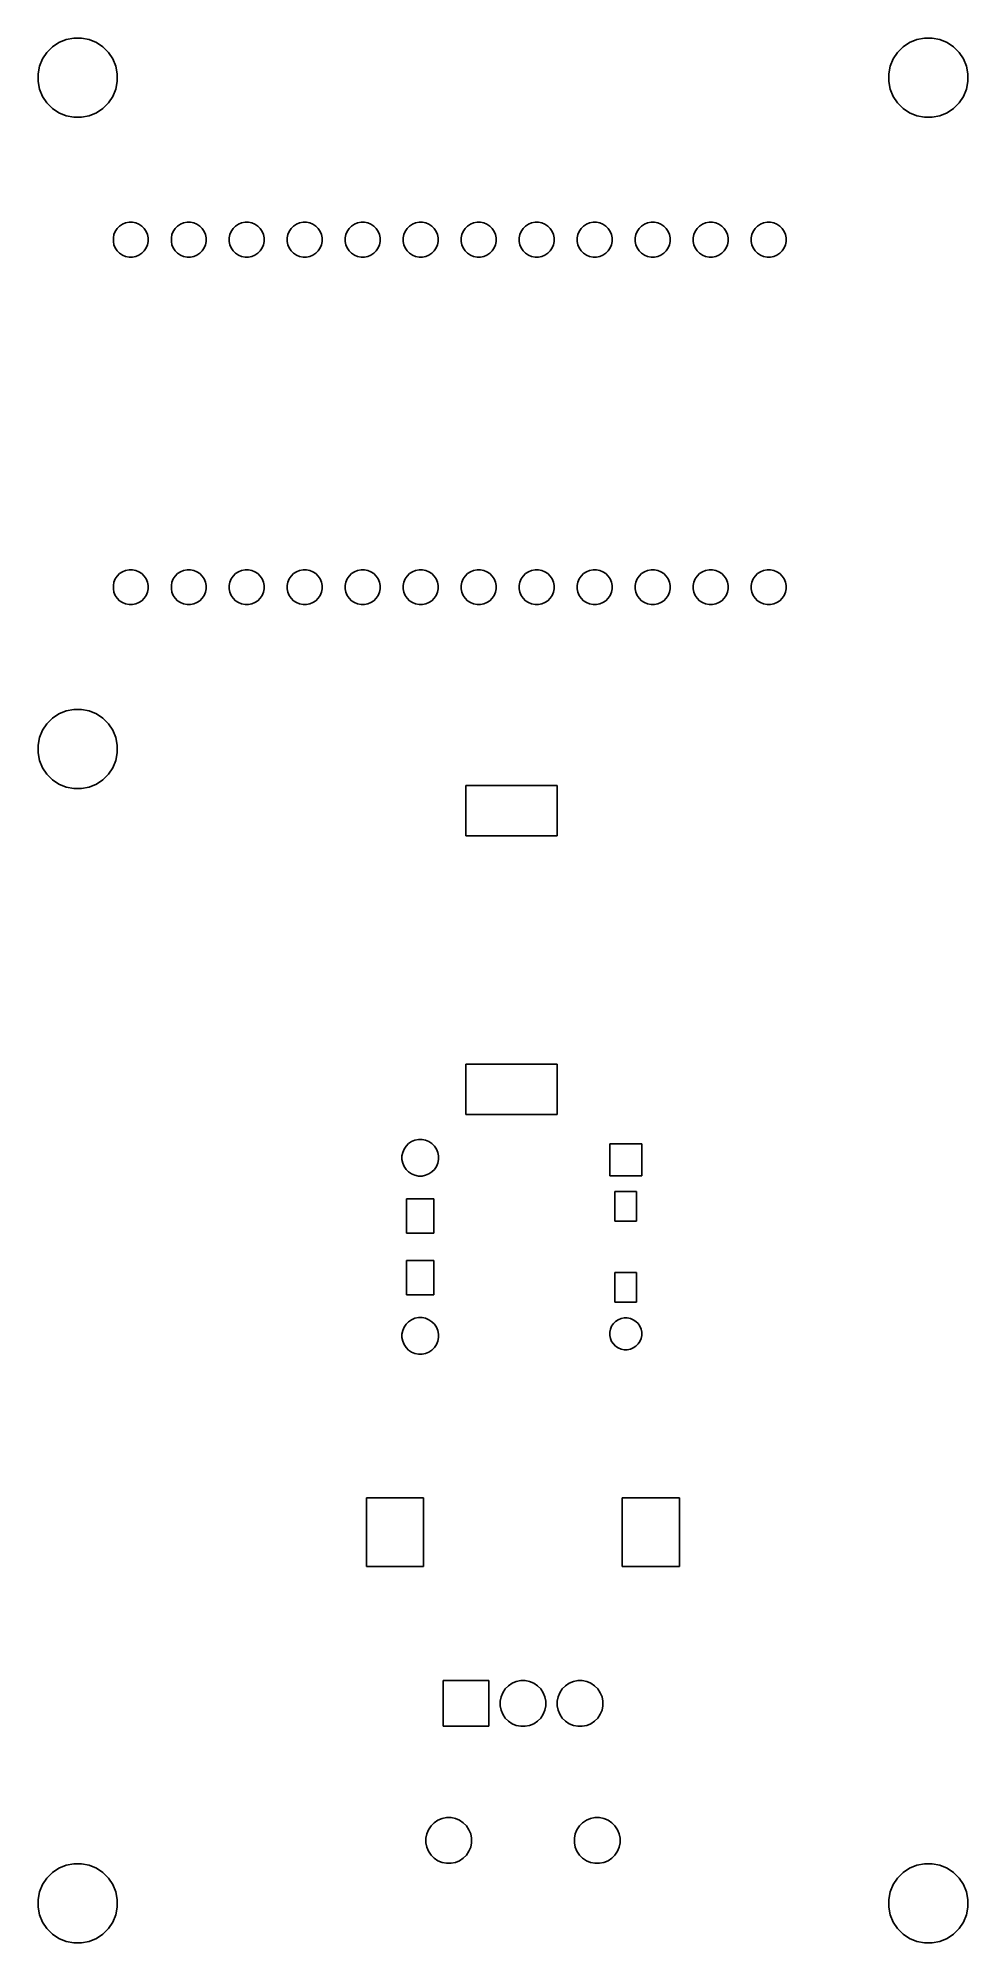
# Model space of a CAD drawing. Extents: x 121.3 to 162, y -103.5 to -20.1.
import ezdxf

# ---------------------------------------------------------------- set-up
doc = ezdxf.new("R2010")
doc.units = 0
doc.layers.add('BLACK', color=7, linetype='CONTINUOUS')

msp = doc.modelspace()

# ---------------------------------------------------------------- linework, layer by layer
at = {"layer": 'BLACK', "linetype": 'CONTINUOUS'}
for p, q in [((121.462, -20.9782), (121.652, -20.694)), ((121.652, -20.694), (121.894, -20.4523)), ((121.894, -20.4523), (122.178, -20.2625)), ((122.178, -20.2625), (122.494, -20.1317)), ((122.494, -20.1317), (122.829, -20.065)), ((122.829, -20.065), (123.171, -20.065)), ((123.171, -20.065), (123.506, -20.1317)), ((123.506, -20.1317), (123.822, -20.2625)), ((123.822, -20.2625), (124.106, -20.4523)), ((124.106, -20.4523), (124.348, -20.694)), ((124.348, -20.694), (124.538, -20.9782)), ((158.712, -20.9782), (158.902, -20.694)), ((158.902, -20.694), (159.144, -20.4523)), ((159.144, -20.4523), (159.428, -20.2625)), ((159.428, -20.2625), (159.744, -20.1317)), ((159.744, -20.1317), (160.079, -20.065)), ((160.079, -20.065), (160.421, -20.065)), ((160.421, -20.065), (160.756, -20.1317)), ((160.756, -20.1317), (161.072, -20.2625)), ((161.072, -20.2625), (161.356, -20.4523)), ((161.356, -20.4523), (161.598, -20.694)), ((161.598, -20.694), (161.788, -20.9782)), ((121.265, -21.6291), (121.332, -21.2939)), ((121.265, -21.9709), (121.265, -21.6291)), ((121.332, -21.2939), (121.462, -20.9782)), ((124.538, -20.9782), (124.668, -21.2939)), ((124.668, -21.2939), (124.735, -21.6291)), ((124.735, -21.6291), (124.735, -21.9709)), ((158.515, -21.6291), (158.582, -21.2939)), ((158.515, -21.9709), (158.515, -21.6291)), ((158.582, -21.2939), (158.712, -20.9782)), ((161.788, -20.9782), (161.918, -21.2939)), ((161.918, -21.2939), (161.985, -21.6291)), ((161.985, -21.6291), (161.985, -21.9709)), ((121.332, -22.3061), (121.265, -21.9709)), ((121.462, -22.6218), (121.332, -22.3061)), ((124.668, -22.3061), (124.538, -22.6218)), ((124.735, -21.9709), (124.668, -22.3061)), ((158.582, -22.3061), (158.515, -21.9709)), ((158.712, -22.6218), (158.582, -22.3061)), ((161.918, -22.3061), (161.788, -22.6218)), ((161.985, -21.9709), (161.918, -22.3061)), ((121.652, -22.906), (121.462, -22.6218)), ((121.894, -23.1477), (121.652, -22.906)), ((122.178, -23.3375), (121.894, -23.1477)), ((122.494, -23.4683), (122.178, -23.3375)), ((123.822, -23.3375), (123.506, -23.4683)), ((124.106, -23.1477), (123.822, -23.3375)), ((124.348, -22.906), (124.106, -23.1477)), ((124.538, -22.6218), (124.348, -22.906)), ((158.902, -22.906), (158.712, -22.6218)), ((159.144, -23.1477), (158.902, -22.906)), ((159.428, -23.3375), (159.144, -23.1477)), ((159.744, -23.4683), (159.428, -23.3375)), ((161.072, -23.3375), (160.756, -23.4683)), ((161.356, -23.1477), (161.072, -23.3375)), ((161.598, -22.906), (161.356, -23.1477)), ((161.788, -22.6218), (161.598, -22.906)), ((122.829, -23.535), (122.494, -23.4683)), ((123.171, -23.535), (122.829, -23.535)), ((123.506, -23.4683), (123.171, -23.535)), ((160.079, -23.535), (159.744, -23.4683)), ((160.421, -23.535), (160.079, -23.535)), ((160.756, -23.4683), (160.421, -23.535)), ((124.73, -28.4057), (124.836, -28.2995)), ((124.836, -28.2995), (124.961, -28.2161)), ((124.961, -28.2161), (125.1, -28.1587)), ((125.1, -28.1587), (125.247, -28.1294)), ((125.247, -28.1294), (125.397, -28.1294)), ((125.397, -28.1294), (125.544, -28.1587)), ((125.544, -28.1587), (125.683, -28.2161)), ((125.683, -28.2161), (125.808, -28.2995)), ((125.808, -28.2995), (125.914, -28.4057)), ((127.27, -28.4057), (127.376, -28.2995)), ((127.376, -28.2995), (127.501, -28.2161)), ((127.501, -28.2161), (127.64, -28.1587)), ((127.64, -28.1587), (127.787, -28.1294)), ((127.787, -28.1294), (127.937, -28.1294)), ((127.937, -28.1294), (128.084, -28.1587)), ((128.084, -28.1587), (128.223, -28.2161)), ((128.223, -28.2161), (128.348, -28.2995)), ((128.348, -28.2995), (128.454, -28.4057)), ((129.81, -28.4057), (129.916, -28.2995)), ((129.916, -28.2995), (130.041, -28.2161)), ((130.041, -28.2161), (130.18, -28.1587)), ((130.18, -28.1587), (130.327, -28.1294)), ((130.327, -28.1294), (130.477, -28.1294)), ((130.477, -28.1294), (130.624, -28.1587)), ((130.624, -28.1587), (130.763, -28.2161)), ((130.763, -28.2161), (130.888, -28.2995)), ((130.888, -28.2995), (130.994, -28.4057)), ((132.35, -28.4057), (132.456, -28.2995)), ((132.456, -28.2995), (132.581, -28.2161)), ((132.581, -28.2161), (132.72, -28.1587)), ((132.72, -28.1587), (132.867, -28.1294)), ((132.867, -28.1294), (133.017, -28.1294)), ((133.017, -28.1294), (133.164, -28.1587)), ((133.164, -28.1587), (133.303, -28.2161)), ((133.303, -28.2161), (133.428, -28.2995)), ((133.428, -28.2995), (133.534, -28.4057)), ((134.89, -28.4057), (134.996, -28.2995)), ((134.996, -28.2995), (135.121, -28.2161)), ((135.121, -28.2161), (135.26, -28.1587)), ((135.26, -28.1587), (135.407, -28.1294)), ((135.407, -28.1294), (135.557, -28.1294)), ((135.557, -28.1294), (135.704, -28.1587)), ((135.704, -28.1587), (135.843, -28.2161)), ((135.843, -28.2161), (135.968, -28.2995)), ((135.968, -28.2995), (136.074, -28.4057)), ((137.43, -28.4057), (137.536, -28.2995)), ((137.536, -28.2995), (137.661, -28.2161)), ((137.661, -28.2161), (137.8, -28.1587)), ((137.8, -28.1587), (137.947, -28.1294)), ((137.947, -28.1294), (138.097, -28.1294)), ((138.097, -28.1294), (138.244, -28.1587)), ((138.244, -28.1587), (138.383, -28.2161)), ((138.383, -28.2161), (138.508, -28.2995)), ((138.508, -28.2995), (138.614, -28.4057)), ((139.97, -28.4057), (140.076, -28.2995)), ((140.076, -28.2995), (140.201, -28.2161)), ((140.201, -28.2161), (140.34, -28.1587)), ((140.34, -28.1587), (140.487, -28.1294)), ((140.487, -28.1294), (140.637, -28.1294)), ((140.637, -28.1294), (140.784, -28.1587)), ((140.784, -28.1587), (140.923, -28.2161)), ((140.923, -28.2161), (141.048, -28.2995)), ((141.048, -28.2995), (141.154, -28.4057)), ((142.51, -28.4057), (142.616, -28.2995)), ((142.616, -28.2995), (142.741, -28.2161)), ((142.741, -28.2161), (142.88, -28.1587)), ((142.88, -28.1587), (143.027, -28.1294)), ((143.027, -28.1294), (143.177, -28.1294)), ((143.177, -28.1294), (143.324, -28.1587)), ((143.324, -28.1587), (143.463, -28.2161)), ((143.463, -28.2161), (143.588, -28.2995)), ((143.588, -28.2995), (143.694, -28.4057)), ((145.05, -28.4057), (145.156, -28.2995)), ((145.156, -28.2995), (145.281, -28.2161)), ((145.281, -28.2161), (145.42, -28.1587)), ((145.42, -28.1587), (145.567, -28.1294)), ((145.567, -28.1294), (145.717, -28.1294)), ((145.717, -28.1294), (145.864, -28.1587)), ((145.864, -28.1587), (146.003, -28.2161)), ((146.003, -28.2161), (146.128, -28.2995)), ((146.128, -28.2995), (146.234, -28.4057)), ((147.59, -28.4057), (147.696, -28.2995)), ((147.696, -28.2995), (147.821, -28.2161)), ((147.821, -28.2161), (147.96, -28.1587)), ((147.96, -28.1587), (148.107, -28.1294)), ((148.107, -28.1294), (148.257, -28.1294)), ((148.257, -28.1294), (148.404, -28.1587)), ((148.404, -28.1587), (148.543, -28.2161)), ((148.543, -28.2161), (148.668, -28.2995)), ((148.668, -28.2995), (148.774, -28.4057)), ((150.13, -28.4057), (150.236, -28.2995)), ((150.236, -28.2995), (150.361, -28.2161)), ((150.361, -28.2161), (150.5, -28.1587)), ((150.5, -28.1587), (150.647, -28.1294)), ((150.647, -28.1294), (150.797, -28.1294)), ((150.797, -28.1294), (150.944, -28.1587)), ((150.944, -28.1587), (151.083, -28.2161)), ((151.083, -28.2161), (151.208, -28.2995)), ((151.208, -28.2995), (151.314, -28.4057)), ((152.67, -28.4057), (152.776, -28.2995)), ((152.776, -28.2995), (152.901, -28.2161)), ((152.901, -28.2161), (153.04, -28.1587)), ((153.04, -28.1587), (153.187, -28.1294)), ((153.187, -28.1294), (153.337, -28.1294)), ((153.337, -28.1294), (153.484, -28.1587)), ((153.484, -28.1587), (153.623, -28.2161)), ((153.623, -28.2161), (153.748, -28.2995)), ((153.748, -28.2995), (153.854, -28.4057)), ((124.56, -28.8163), (124.589, -28.6691)), ((124.56, -28.9664), (124.56, -28.8163)), ((124.589, -29.1137), (124.56, -28.9664)), ((124.589, -28.6691), (124.647, -28.5305)), ((124.647, -29.2523), (124.589, -29.1137)), ((124.647, -28.5305), (124.73, -28.4057)), ((125.914, -28.4057), (125.997, -28.5305)), ((125.997, -28.5305), (126.055, -28.6691)), ((126.055, -29.1137), (125.997, -29.2523)), ((126.055, -28.6691), (126.084, -28.8163)), ((126.084, -28.9664), (126.055, -29.1137)), ((126.084, -28.8163), (126.084, -28.9664)), ((127.1, -28.8163), (127.129, -28.6691)), ((127.1, -28.9664), (127.1, -28.8163)), ((127.129, -29.1137), (127.1, -28.9664)), ((127.129, -28.6691), (127.187, -28.5305)), ((127.187, -29.2523), (127.129, -29.1137)), ((127.187, -28.5305), (127.27, -28.4057)), ((128.454, -28.4057), (128.537, -28.5305)), ((128.537, -28.5305), (128.595, -28.6691)), ((128.595, -29.1137), (128.537, -29.2523)), ((128.595, -28.6691), (128.624, -28.8163)), ((128.624, -28.9664), (128.595, -29.1137)), ((128.624, -28.8163), (128.624, -28.9664)), ((129.64, -28.8163), (129.669, -28.6691)), ((129.64, -28.9664), (129.64, -28.8163)), ((129.669, -29.1137), (129.64, -28.9664)), ((129.669, -28.6691), (129.727, -28.5305)), ((129.727, -29.2523), (129.669, -29.1137)), ((129.727, -28.5305), (129.81, -28.4057)), ((130.994, -28.4057), (131.077, -28.5305)), ((131.077, -28.5305), (131.135, -28.6691)), ((131.135, -29.1137), (131.077, -29.2523)), ((131.135, -28.6691), (131.164, -28.8163)), ((131.164, -28.9664), (131.135, -29.1137)), ((131.164, -28.8163), (131.164, -28.9664)), ((132.18, -28.8163), (132.209, -28.6691)), ((132.18, -28.9664), (132.18, -28.8163)), ((132.209, -29.1137), (132.18, -28.9664)), ((132.209, -28.6691), (132.267, -28.5305)), ((132.267, -29.2523), (132.209, -29.1137)), ((132.267, -28.5305), (132.35, -28.4057)), ((133.534, -28.4057), (133.617, -28.5305)), ((133.617, -28.5305), (133.675, -28.6691)), ((133.675, -29.1137), (133.617, -29.2523)), ((133.675, -28.6691), (133.704, -28.8163)), ((133.704, -28.9664), (133.675, -29.1137)), ((133.704, -28.8163), (133.704, -28.9664)), ((134.72, -28.8163), (134.749, -28.6691)), ((134.72, -28.9664), (134.72, -28.8163)), ((134.749, -29.1137), (134.72, -28.9664)), ((134.749, -28.6691), (134.807, -28.5305)), ((134.807, -29.2523), (134.749, -29.1137)), ((134.807, -28.5305), (134.89, -28.4057)), ((136.074, -28.4057), (136.157, -28.5305)), ((136.157, -28.5305), (136.215, -28.6691)), ((136.215, -29.1137), (136.157, -29.2523)), ((136.215, -28.6691), (136.244, -28.8163)), ((136.244, -28.9664), (136.215, -29.1137)), ((136.244, -28.8163), (136.244, -28.9664)), ((137.26, -28.8163), (137.289, -28.6691)), ((137.26, -28.9664), (137.26, -28.8163)), ((137.289, -29.1137), (137.26, -28.9664)), ((137.289, -28.6691), (137.347, -28.5305)), ((137.347, -29.2523), (137.289, -29.1137)), ((137.347, -28.5305), (137.43, -28.4057)), ((138.614, -28.4057), (138.697, -28.5305)), ((138.697, -28.5305), (138.755, -28.6691)), ((138.755, -29.1137), (138.697, -29.2523)), ((138.755, -28.6691), (138.784, -28.8163)), ((138.784, -28.9664), (138.755, -29.1137)), ((138.784, -28.8163), (138.784, -28.9664)), ((139.8, -28.8163), (139.829, -28.6691)), ((139.8, -28.9664), (139.8, -28.8163)), ((139.829, -29.1137), (139.8, -28.9664)), ((139.829, -28.6691), (139.887, -28.5305)), ((139.887, -29.2523), (139.829, -29.1137)), ((139.887, -28.5305), (139.97, -28.4057)), ((141.154, -28.4057), (141.237, -28.5305)), ((141.237, -28.5305), (141.295, -28.6691)), ((141.295, -29.1137), (141.237, -29.2523)), ((141.295, -28.6691), (141.324, -28.8163)), ((141.324, -28.9664), (141.295, -29.1137)), ((141.324, -28.8163), (141.324, -28.9664)), ((142.34, -28.8163), (142.369, -28.6691)), ((142.34, -28.9664), (142.34, -28.8163)), ((142.369, -29.1137), (142.34, -28.9664)), ((142.369, -28.6691), (142.427, -28.5305)), ((142.427, -29.2523), (142.369, -29.1137)), ((142.427, -28.5305), (142.51, -28.4057)), ((143.694, -28.4057), (143.777, -28.5305)), ((143.777, -28.5305), (143.835, -28.6691)), ((143.835, -29.1137), (143.777, -29.2523)), ((143.835, -28.6691), (143.864, -28.8163)), ((143.864, -28.9664), (143.835, -29.1137)), ((143.864, -28.8163), (143.864, -28.9664)), ((144.88, -28.8163), (144.909, -28.6691)), ((144.88, -28.9664), (144.88, -28.8163)), ((144.909, -29.1137), (144.88, -28.9664)), ((144.909, -28.6691), (144.967, -28.5305)), ((144.967, -29.2523), (144.909, -29.1137)), ((144.967, -28.5305), (145.05, -28.4057)), ((146.234, -28.4057), (146.317, -28.5305)), ((146.317, -28.5305), (146.375, -28.6691)), ((146.375, -29.1137), (146.317, -29.2523)), ((146.375, -28.6691), (146.404, -28.8163)), ((146.404, -28.9664), (146.375, -29.1137)), ((146.404, -28.8163), (146.404, -28.9664)), ((147.42, -28.8163), (147.449, -28.6691)), ((147.42, -28.9664), (147.42, -28.8163)), ((147.449, -29.1137), (147.42, -28.9664)), ((147.449, -28.6691), (147.507, -28.5305)), ((147.507, -29.2523), (147.449, -29.1137)), ((147.507, -28.5305), (147.59, -28.4057)), ((148.774, -28.4057), (148.857, -28.5305)), ((148.857, -28.5305), (148.915, -28.6691)), ((148.915, -29.1137), (148.857, -29.2523)), ((148.915, -28.6691), (148.944, -28.8163)), ((148.944, -28.9664), (148.915, -29.1137)), ((148.944, -28.8163), (148.944, -28.9664)), ((149.96, -28.8163), (149.989, -28.6691)), ((149.96, -28.9664), (149.96, -28.8163)), ((149.989, -29.1137), (149.96, -28.9664)), ((149.989, -28.6691), (150.047, -28.5305)), ((150.047, -29.2523), (149.989, -29.1137)), ((150.047, -28.5305), (150.13, -28.4057)), ((151.314, -28.4057), (151.397, -28.5305)), ((151.397, -28.5305), (151.455, -28.6691)), ((151.455, -29.1137), (151.397, -29.2523)), ((151.455, -28.6691), (151.484, -28.8163)), ((151.484, -28.9664), (151.455, -29.1137)), ((151.484, -28.8163), (151.484, -28.9664)), ((152.5, -28.8163), (152.529, -28.6691)), ((152.5, -28.9664), (152.5, -28.8163)), ((152.529, -29.1137), (152.5, -28.9664)), ((152.529, -28.6691), (152.587, -28.5305)), ((152.587, -29.2523), (152.529, -29.1137)), ((152.587, -28.5305), (152.67, -28.4057)), ((153.854, -28.4057), (153.937, -28.5305)), ((153.937, -28.5305), (153.995, -28.6691)), ((153.995, -29.1137), (153.937, -29.2523)), ((153.995, -28.6691), (154.024, -28.8163)), ((154.024, -28.9664), (153.995, -29.1137)), ((154.024, -28.8163), (154.024, -28.9664)), ((124.73, -29.3771), (124.647, -29.2523)), ((124.836, -29.4833), (124.73, -29.3771)), ((124.961, -29.5667), (124.836, -29.4833)), ((125.1, -29.6241), (124.961, -29.5667)), ((125.247, -29.6534), (125.1, -29.6241)), ((125.397, -29.6534), (125.247, -29.6534)), ((125.544, -29.6241), (125.397, -29.6534)), ((125.683, -29.5667), (125.544, -29.6241)), ((125.808, -29.4833), (125.683, -29.5667)), ((125.914, -29.3771), (125.808, -29.4833)), ((125.997, -29.2523), (125.914, -29.3771)), ((127.27, -29.3771), (127.187, -29.2523)), ((127.376, -29.4833), (127.27, -29.3771)), ((127.501, -29.5667), (127.376, -29.4833)), ((127.64, -29.6241), (127.501, -29.5667)), ((127.787, -29.6534), (127.64, -29.6241)), ((127.937, -29.6534), (127.787, -29.6534)), ((128.084, -29.6241), (127.937, -29.6534)), ((128.223, -29.5667), (128.084, -29.6241)), ((128.348, -29.4833), (128.223, -29.5667)), ((128.454, -29.3771), (128.348, -29.4833)), ((128.537, -29.2523), (128.454, -29.3771)), ((129.81, -29.3771), (129.727, -29.2523)), ((129.916, -29.4833), (129.81, -29.3771)), ((130.041, -29.5667), (129.916, -29.4833)), ((130.18, -29.6241), (130.041, -29.5667)), ((130.327, -29.6534), (130.18, -29.6241)), ((130.477, -29.6534), (130.327, -29.6534)), ((130.624, -29.6241), (130.477, -29.6534)), ((130.763, -29.5667), (130.624, -29.6241)), ((130.888, -29.4833), (130.763, -29.5667)), ((130.994, -29.3771), (130.888, -29.4833)), ((131.077, -29.2523), (130.994, -29.3771)), ((132.35, -29.3771), (132.267, -29.2523)), ((132.456, -29.4833), (132.35, -29.3771)), ((132.581, -29.5667), (132.456, -29.4833)), ((132.72, -29.6241), (132.581, -29.5667)), ((132.867, -29.6534), (132.72, -29.6241)), ((133.017, -29.6534), (132.867, -29.6534)), ((133.164, -29.6241), (133.017, -29.6534)), ((133.303, -29.5667), (133.164, -29.6241)), ((133.428, -29.4833), (133.303, -29.5667)), ((133.534, -29.3771), (133.428, -29.4833)), ((133.617, -29.2523), (133.534, -29.3771)), ((134.89, -29.3771), (134.807, -29.2523)), ((134.996, -29.4833), (134.89, -29.3771)), ((135.121, -29.5667), (134.996, -29.4833)), ((135.26, -29.6241), (135.121, -29.5667)), ((135.407, -29.6534), (135.26, -29.6241)), ((135.557, -29.6534), (135.407, -29.6534)), ((135.704, -29.6241), (135.557, -29.6534)), ((135.843, -29.5667), (135.704, -29.6241)), ((135.968, -29.4833), (135.843, -29.5667)), ((136.074, -29.3771), (135.968, -29.4833)), ((136.157, -29.2523), (136.074, -29.3771)), ((137.43, -29.3771), (137.347, -29.2523)), ((137.536, -29.4833), (137.43, -29.3771)), ((137.661, -29.5667), (137.536, -29.4833)), ((137.8, -29.6241), (137.661, -29.5667)), ((137.947, -29.6534), (137.8, -29.6241)), ((138.097, -29.6534), (137.947, -29.6534)), ((138.244, -29.6241), (138.097, -29.6534)), ((138.383, -29.5667), (138.244, -29.6241)), ((138.508, -29.4833), (138.383, -29.5667)), ((138.614, -29.3771), (138.508, -29.4833)), ((138.697, -29.2523), (138.614, -29.3771)), ((139.97, -29.3771), (139.887, -29.2523)), ((140.076, -29.4833), (139.97, -29.3771)), ((140.201, -29.5667), (140.076, -29.4833)), ((140.34, -29.6241), (140.201, -29.5667)), ((140.487, -29.6534), (140.34, -29.6241)), ((140.637, -29.6534), (140.487, -29.6534)), ((140.784, -29.6241), (140.637, -29.6534)), ((140.923, -29.5667), (140.784, -29.6241)), ((141.048, -29.4833), (140.923, -29.5667)), ((141.154, -29.3771), (141.048, -29.4833)), ((141.237, -29.2523), (141.154, -29.3771)), ((142.51, -29.3771), (142.427, -29.2523)), ((142.616, -29.4833), (142.51, -29.3771)), ((142.741, -29.5667), (142.616, -29.4833)), ((142.88, -29.6241), (142.741, -29.5667)), ((143.027, -29.6534), (142.88, -29.6241)), ((143.177, -29.6534), (143.027, -29.6534)), ((143.324, -29.6241), (143.177, -29.6534)), ((143.463, -29.5667), (143.324, -29.6241)), ((143.588, -29.4833), (143.463, -29.5667)), ((143.694, -29.3771), (143.588, -29.4833)), ((143.777, -29.2523), (143.694, -29.3771)), ((145.05, -29.3771), (144.967, -29.2523)), ((145.156, -29.4833), (145.05, -29.3771)), ((145.281, -29.5667), (145.156, -29.4833)), ((145.42, -29.6241), (145.281, -29.5667)), ((145.567, -29.6534), (145.42, -29.6241)), ((145.717, -29.6534), (145.567, -29.6534)), ((145.864, -29.6241), (145.717, -29.6534)), ((146.003, -29.5667), (145.864, -29.6241)), ((146.128, -29.4833), (146.003, -29.5667)), ((146.234, -29.3771), (146.128, -29.4833)), ((146.317, -29.2523), (146.234, -29.3771)), ((147.59, -29.3771), (147.507, -29.2523)), ((147.696, -29.4833), (147.59, -29.3771)), ((147.821, -29.5667), (147.696, -29.4833)), ((147.96, -29.6241), (147.821, -29.5667)), ((148.107, -29.6534), (147.96, -29.6241)), ((148.257, -29.6534), (148.107, -29.6534)), ((148.404, -29.6241), (148.257, -29.6534)), ((148.543, -29.5667), (148.404, -29.6241)), ((148.668, -29.4833), (148.543, -29.5667)), ((148.774, -29.3771), (148.668, -29.4833)), ((148.857, -29.2523), (148.774, -29.3771)), ((150.13, -29.3771), (150.047, -29.2523)), ((150.236, -29.4833), (150.13, -29.3771)), ((150.361, -29.5667), (150.236, -29.4833)), ((150.5, -29.6241), (150.361, -29.5667)), ((150.647, -29.6534), (150.5, -29.6241)), ((150.797, -29.6534), (150.647, -29.6534)), ((150.944, -29.6241), (150.797, -29.6534)), ((151.083, -29.5667), (150.944, -29.6241)), ((151.208, -29.4833), (151.083, -29.5667)), ((151.314, -29.3771), (151.208, -29.4833)), ((151.397, -29.2523), (151.314, -29.3771)), ((152.67, -29.3771), (152.587, -29.2523)), ((152.776, -29.4833), (152.67, -29.3771)), ((152.901, -29.5667), (152.776, -29.4833)), ((153.04, -29.6241), (152.901, -29.5667)), ((153.187, -29.6534), (153.04, -29.6241)), ((153.337, -29.6534), (153.187, -29.6534)), ((153.484, -29.6241), (153.337, -29.6534)), ((153.623, -29.5667), (153.484, -29.6241)), ((153.748, -29.4833), (153.623, -29.5667)), ((153.854, -29.3771), (153.748, -29.4833)), ((153.937, -29.2523), (153.854, -29.3771)), ((125.1, -43.3787), (125.247, -43.3494)), ((125.247, -43.3494), (125.397, -43.3494)), ((125.397, -43.3494), (125.544, -43.3787)), ((127.64, -43.3787), (127.787, -43.3494)), ((127.787, -43.3494), (127.937, -43.3494)), ((127.937, -43.3494), (128.084, -43.3787)), ((130.18, -43.3787), (130.327, -43.3494)), ((130.327, -43.3494), (130.477, -43.3494)), ((130.477, -43.3494), (130.624, -43.3787)), ((132.72, -43.3787), (132.867, -43.3494)), ((132.867, -43.3494), (133.017, -43.3494)), ((133.017, -43.3494), (133.164, -43.3787)), ((135.26, -43.3787), (135.407, -43.3494)), ((135.407, -43.3494), (135.557, -43.3494)), ((135.557, -43.3494), (135.704, -43.3787)), ((137.8, -43.3787), (137.947, -43.3494)), ((137.947, -43.3494), (138.097, -43.3494)), ((138.097, -43.3494), (138.244, -43.3787)), ((140.34, -43.3787), (140.487, -43.3494)), ((140.487, -43.3494), (140.637, -43.3494)), ((140.637, -43.3494), (140.784, -43.3787)), ((142.88, -43.3787), (143.027, -43.3494)), ((143.027, -43.3494), (143.177, -43.3494)), ((143.177, -43.3494), (143.324, -43.3787)), ((145.42, -43.3787), (145.567, -43.3494)), ((145.567, -43.3494), (145.717, -43.3494)), ((145.717, -43.3494), (145.864, -43.3787)), ((147.96, -43.3787), (148.107, -43.3494)), ((148.107, -43.3494), (148.257, -43.3494)), ((148.257, -43.3494), (148.404, -43.3787)), ((150.5, -43.3787), (150.647, -43.3494)), ((150.647, -43.3494), (150.797, -43.3494)), ((150.797, -43.3494), (150.944, -43.3787)), ((153.04, -43.3787), (153.187, -43.3494)), ((153.187, -43.3494), (153.337, -43.3494)), ((153.337, -43.3494), (153.484, -43.3787)), ((124.56, -44.0363), (124.589, -43.8891)), ((124.56, -44.1865), (124.56, -44.0363)), ((124.589, -44.3337), (124.56, -44.1865)), ((124.589, -43.8891), (124.647, -43.7505)), ((124.647, -43.7505), (124.73, -43.6257)), ((124.73, -43.6257), (124.836, -43.5195)), ((124.836, -43.5195), (124.961, -43.4361)), ((124.961, -43.4361), (125.1, -43.3787)), ((125.544, -43.3787), (125.683, -43.4361)), ((125.683, -43.4361), (125.808, -43.5195)), ((125.808, -43.5195), (125.914, -43.6257)), ((125.914, -43.6257), (125.997, -43.7505)), ((125.997, -43.7505), (126.055, -43.8891)), ((126.055, -43.8891), (126.084, -44.0363)), ((126.084, -44.1865), (126.055, -44.3337)), ((126.084, -44.0363), (126.084, -44.1865)), ((127.1, -44.0363), (127.129, -43.8891)), ((127.1, -44.1865), (127.1, -44.0363)), ((127.129, -44.3337), (127.1, -44.1865)), ((127.129, -43.8891), (127.187, -43.7505)), ((127.187, -43.7505), (127.27, -43.6257)), ((127.27, -43.6257), (127.376, -43.5195)), ((127.376, -43.5195), (127.501, -43.4361)), ((127.501, -43.4361), (127.64, -43.3787)), ((128.084, -43.3787), (128.223, -43.4361)), ((128.223, -43.4361), (128.348, -43.5195)), ((128.348, -43.5195), (128.454, -43.6257)), ((128.454, -43.6257), (128.537, -43.7505)), ((128.537, -43.7505), (128.595, -43.8891)), ((128.595, -43.8891), (128.624, -44.0363)), ((128.624, -44.1865), (128.595, -44.3337)), ((128.624, -44.0363), (128.624, -44.1865)), ((129.64, -44.0363), (129.669, -43.8891)), ((129.64, -44.1865), (129.64, -44.0363)), ((129.669, -44.3337), (129.64, -44.1865)), ((129.669, -43.8891), (129.727, -43.7505)), ((129.727, -43.7505), (129.81, -43.6257)), ((129.81, -43.6257), (129.916, -43.5195)), ((129.916, -43.5195), (130.041, -43.4361)), ((130.041, -43.4361), (130.18, -43.3787)), ((130.624, -43.3787), (130.763, -43.4361)), ((130.763, -43.4361), (130.888, -43.5195)), ((130.888, -43.5195), (130.994, -43.6257)), ((130.994, -43.6257), (131.077, -43.7505)), ((131.077, -43.7505), (131.135, -43.8891)), ((131.135, -43.8891), (131.164, -44.0363)), ((131.164, -44.1865), (131.135, -44.3337)), ((131.164, -44.0363), (131.164, -44.1865)), ((132.18, -44.0363), (132.209, -43.8891)), ((132.18, -44.1865), (132.18, -44.0363)), ((132.209, -44.3337), (132.18, -44.1865)), ((132.209, -43.8891), (132.267, -43.7505)), ((132.267, -43.7505), (132.35, -43.6257)), ((132.35, -43.6257), (132.456, -43.5195)), ((132.456, -43.5195), (132.581, -43.4361)), ((132.581, -43.4361), (132.72, -43.3787)), ((133.164, -43.3787), (133.303, -43.4361)), ((133.303, -43.4361), (133.428, -43.5195)), ((133.428, -43.5195), (133.534, -43.6257)), ((133.534, -43.6257), (133.617, -43.7505)), ((133.617, -43.7505), (133.675, -43.8891)), ((133.675, -43.8891), (133.704, -44.0363)), ((133.704, -44.1865), (133.675, -44.3337)), ((133.704, -44.0363), (133.704, -44.1865)), ((134.72, -44.0363), (134.749, -43.8891)), ((134.72, -44.1865), (134.72, -44.0363)), ((134.749, -44.3337), (134.72, -44.1865)), ((134.749, -43.8891), (134.807, -43.7505)), ((134.807, -43.7505), (134.89, -43.6257)), ((134.89, -43.6257), (134.996, -43.5195)), ((134.996, -43.5195), (135.121, -43.4361)), ((135.121, -43.4361), (135.26, -43.3787)), ((135.704, -43.3787), (135.843, -43.4361)), ((135.843, -43.4361), (135.968, -43.5195)), ((135.968, -43.5195), (136.074, -43.6257)), ((136.074, -43.6257), (136.157, -43.7505)), ((136.157, -43.7505), (136.215, -43.8891)), ((136.215, -43.8891), (136.244, -44.0363)), ((136.244, -44.1865), (136.215, -44.3337)), ((136.244, -44.0363), (136.244, -44.1865)), ((137.26, -44.0363), (137.289, -43.8891)), ((137.26, -44.1865), (137.26, -44.0363)), ((137.289, -44.3337), (137.26, -44.1865)), ((137.289, -43.8891), (137.347, -43.7505)), ((137.347, -43.7505), (137.43, -43.6257)), ((137.43, -43.6257), (137.536, -43.5195)), ((137.536, -43.5195), (137.661, -43.4361)), ((137.661, -43.4361), (137.8, -43.3787)), ((138.244, -43.3787), (138.383, -43.4361)), ((138.383, -43.4361), (138.508, -43.5195)), ((138.508, -43.5195), (138.614, -43.6257)), ((138.614, -43.6257), (138.697, -43.7505)), ((138.697, -43.7505), (138.755, -43.8891)), ((138.755, -43.8891), (138.784, -44.0363)), ((138.784, -44.1865), (138.755, -44.3337)), ((138.784, -44.0363), (138.784, -44.1865)), ((139.8, -44.0363), (139.829, -43.8891)), ((139.8, -44.1865), (139.8, -44.0363)), ((139.829, -44.3337), (139.8, -44.1865)), ((139.829, -43.8891), (139.887, -43.7505)), ((139.887, -43.7505), (139.97, -43.6257)), ((139.97, -43.6257), (140.076, -43.5195)), ((140.076, -43.5195), (140.201, -43.4361)), ((140.201, -43.4361), (140.34, -43.3787)), ((140.784, -43.3787), (140.923, -43.4361)), ((140.923, -43.4361), (141.048, -43.5195)), ((141.048, -43.5195), (141.154, -43.6257)), ((141.154, -43.6257), (141.237, -43.7505)), ((141.237, -43.7505), (141.295, -43.8891)), ((141.295, -43.8891), (141.324, -44.0363)), ((141.324, -44.1865), (141.295, -44.3337)), ((141.324, -44.0363), (141.324, -44.1865)), ((142.34, -44.0363), (142.369, -43.8891)), ((142.34, -44.1865), (142.34, -44.0363)), ((142.369, -44.3337), (142.34, -44.1865)), ((142.369, -43.8891), (142.427, -43.7505)), ((142.427, -43.7505), (142.51, -43.6257)), ((142.51, -43.6257), (142.616, -43.5195)), ((142.616, -43.5195), (142.741, -43.4361)), ((142.741, -43.4361), (142.88, -43.3787)), ((143.324, -43.3787), (143.463, -43.4361)), ((143.463, -43.4361), (143.588, -43.5195)), ((143.588, -43.5195), (143.694, -43.6257)), ((143.694, -43.6257), (143.777, -43.7505)), ((143.777, -43.7505), (143.835, -43.8891)), ((143.835, -43.8891), (143.864, -44.0363)), ((143.864, -44.1865), (143.835, -44.3337)), ((143.864, -44.0363), (143.864, -44.1865)), ((144.88, -44.0363), (144.909, -43.8891)), ((144.88, -44.1865), (144.88, -44.0363)), ((144.909, -44.3337), (144.88, -44.1865)), ((144.909, -43.8891), (144.967, -43.7505)), ((144.967, -43.7505), (145.05, -43.6257)), ((145.05, -43.6257), (145.156, -43.5195)), ((145.156, -43.5195), (145.281, -43.4361)), ((145.281, -43.4361), (145.42, -43.3787)), ((145.864, -43.3787), (146.003, -43.4361)), ((146.003, -43.4361), (146.128, -43.5195)), ((146.128, -43.5195), (146.234, -43.6257)), ((146.234, -43.6257), (146.317, -43.7505)), ((146.317, -43.7505), (146.375, -43.8891)), ((146.375, -43.8891), (146.404, -44.0363)), ((146.404, -44.1865), (146.375, -44.3337)), ((146.404, -44.0363), (146.404, -44.1865)), ((147.42, -44.0363), (147.449, -43.8891)), ((147.42, -44.1865), (147.42, -44.0363)), ((147.449, -44.3337), (147.42, -44.1865)), ((147.449, -43.8891), (147.507, -43.7505)), ((147.507, -43.7505), (147.59, -43.6257)), ((147.59, -43.6257), (147.696, -43.5195)), ((147.696, -43.5195), (147.821, -43.4361)), ((147.821, -43.4361), (147.96, -43.3787)), ((148.404, -43.3787), (148.543, -43.4361)), ((148.543, -43.4361), (148.668, -43.5195)), ((148.668, -43.5195), (148.774, -43.6257)), ((148.774, -43.6257), (148.857, -43.7505)), ((148.857, -43.7505), (148.915, -43.8891)), ((148.915, -43.8891), (148.944, -44.0363)), ((148.944, -44.1865), (148.915, -44.3337)), ((148.944, -44.0363), (148.944, -44.1865)), ((149.96, -44.0363), (149.989, -43.8891)), ((149.96, -44.1865), (149.96, -44.0363)), ((149.989, -44.3337), (149.96, -44.1865)), ((149.989, -43.8891), (150.047, -43.7505)), ((150.047, -43.7505), (150.13, -43.6257)), ((150.13, -43.6257), (150.236, -43.5195)), ((150.236, -43.5195), (150.361, -43.4361)), ((150.361, -43.4361), (150.5, -43.3787)), ((150.944, -43.3787), (151.083, -43.4361)), ((151.083, -43.4361), (151.208, -43.5195)), ((151.208, -43.5195), (151.314, -43.6257)), ((151.314, -43.6257), (151.397, -43.7505)), ((151.397, -43.7505), (151.455, -43.8891)), ((151.455, -43.8891), (151.484, -44.0363)), ((151.484, -44.1865), (151.455, -44.3337)), ((151.484, -44.0363), (151.484, -44.1865)), ((152.5, -44.0363), (152.529, -43.8891)), ((152.5, -44.1865), (152.5, -44.0363)), ((152.529, -44.3337), (152.5, -44.1865)), ((152.529, -43.8891), (152.587, -43.7505)), ((152.587, -43.7505), (152.67, -43.6257)), ((152.67, -43.6257), (152.776, -43.5195)), ((152.776, -43.5195), (152.901, -43.4361)), ((152.901, -43.4361), (153.04, -43.3787)), ((153.484, -43.3787), (153.623, -43.4361)), ((153.623, -43.4361), (153.748, -43.5195)), ((153.748, -43.5195), (153.854, -43.6257)), ((153.854, -43.6257), (153.937, -43.7505)), ((153.937, -43.7505), (153.995, -43.8891)), ((153.995, -43.8891), (154.024, -44.0363)), ((154.024, -44.1865), (153.995, -44.3337)), ((154.024, -44.0363), (154.024, -44.1865)), ((124.647, -44.4723), (124.589, -44.3337)), ((124.73, -44.5971), (124.647, -44.4723)), ((124.836, -44.7033), (124.73, -44.5971)), ((124.961, -44.7867), (124.836, -44.7033)), ((125.1, -44.8441), (124.961, -44.7867)), ((125.247, -44.8734), (125.1, -44.8441)), ((125.397, -44.8734), (125.247, -44.8734)), ((125.544, -44.8441), (125.397, -44.8734)), ((125.683, -44.7867), (125.544, -44.8441)), ((125.808, -44.7033), (125.683, -44.7867)), ((125.914, -44.5971), (125.808, -44.7033)), ((125.997, -44.4723), (125.914, -44.5971)), ((126.055, -44.3337), (125.997, -44.4723)), ((127.187, -44.4723), (127.129, -44.3337)), ((127.27, -44.5971), (127.187, -44.4723)), ((127.376, -44.7033), (127.27, -44.5971)), ((127.501, -44.7867), (127.376, -44.7033)), ((127.64, -44.8441), (127.501, -44.7867)), ((127.787, -44.8734), (127.64, -44.8441)), ((127.937, -44.8734), (127.787, -44.8734)), ((128.084, -44.8441), (127.937, -44.8734)), ((128.223, -44.7867), (128.084, -44.8441)), ((128.348, -44.7033), (128.223, -44.7867)), ((128.454, -44.5971), (128.348, -44.7033)), ((128.537, -44.4723), (128.454, -44.5971)), ((128.595, -44.3337), (128.537, -44.4723)), ((129.727, -44.4723), (129.669, -44.3337)), ((129.81, -44.5971), (129.727, -44.4723)), ((129.916, -44.7033), (129.81, -44.5971)), ((130.041, -44.7867), (129.916, -44.7033)), ((130.18, -44.8441), (130.041, -44.7867)), ((130.327, -44.8734), (130.18, -44.8441)), ((130.477, -44.8734), (130.327, -44.8734)), ((130.624, -44.8441), (130.477, -44.8734)), ((130.763, -44.7867), (130.624, -44.8441)), ((130.888, -44.7033), (130.763, -44.7867)), ((130.994, -44.5971), (130.888, -44.7033)), ((131.077, -44.4723), (130.994, -44.5971)), ((131.135, -44.3337), (131.077, -44.4723)), ((132.267, -44.4723), (132.209, -44.3337)), ((132.35, -44.5971), (132.267, -44.4723)), ((132.456, -44.7033), (132.35, -44.5971)), ((132.581, -44.7867), (132.456, -44.7033)), ((132.72, -44.8441), (132.581, -44.7867)), ((132.867, -44.8734), (132.72, -44.8441)), ((133.017, -44.8734), (132.867, -44.8734)), ((133.164, -44.8441), (133.017, -44.8734)), ((133.303, -44.7867), (133.164, -44.8441)), ((133.428, -44.7033), (133.303, -44.7867)), ((133.534, -44.5971), (133.428, -44.7033)), ((133.617, -44.4723), (133.534, -44.5971)), ((133.675, -44.3337), (133.617, -44.4723)), ((134.807, -44.4723), (134.749, -44.3337)), ((134.89, -44.5971), (134.807, -44.4723)), ((134.996, -44.7033), (134.89, -44.5971)), ((135.121, -44.7867), (134.996, -44.7033)), ((135.26, -44.8441), (135.121, -44.7867)), ((135.407, -44.8734), (135.26, -44.8441)), ((135.557, -44.8734), (135.407, -44.8734)), ((135.704, -44.8441), (135.557, -44.8734)), ((135.843, -44.7867), (135.704, -44.8441)), ((135.968, -44.7033), (135.843, -44.7867)), ((136.074, -44.5971), (135.968, -44.7033)), ((136.157, -44.4723), (136.074, -44.5971)), ((136.215, -44.3337), (136.157, -44.4723)), ((137.347, -44.4723), (137.289, -44.3337)), ((137.43, -44.5971), (137.347, -44.4723)), ((137.536, -44.7033), (137.43, -44.5971)), ((137.661, -44.7867), (137.536, -44.7033)), ((137.8, -44.8441), (137.661, -44.7867)), ((137.947, -44.8734), (137.8, -44.8441)), ((138.097, -44.8734), (137.947, -44.8734)), ((138.244, -44.8441), (138.097, -44.8734)), ((138.383, -44.7867), (138.244, -44.8441)), ((138.508, -44.7033), (138.383, -44.7867)), ((138.614, -44.5971), (138.508, -44.7033)), ((138.697, -44.4723), (138.614, -44.5971)), ((138.755, -44.3337), (138.697, -44.4723)), ((139.887, -44.4723), (139.829, -44.3337)), ((139.97, -44.5971), (139.887, -44.4723)), ((140.076, -44.7033), (139.97, -44.5971)), ((140.201, -44.7867), (140.076, -44.7033)), ((140.34, -44.8441), (140.201, -44.7867)), ((140.487, -44.8734), (140.34, -44.8441)), ((140.637, -44.8734), (140.487, -44.8734)), ((140.784, -44.8441), (140.637, -44.8734)), ((140.923, -44.7867), (140.784, -44.8441)), ((141.048, -44.7033), (140.923, -44.7867)), ((141.154, -44.5971), (141.048, -44.7033)), ((141.237, -44.4723), (141.154, -44.5971)), ((141.295, -44.3337), (141.237, -44.4723)), ((142.427, -44.4723), (142.369, -44.3337)), ((142.51, -44.5971), (142.427, -44.4723)), ((142.616, -44.7033), (142.51, -44.5971)), ((142.741, -44.7867), (142.616, -44.7033)), ((142.88, -44.8441), (142.741, -44.7867)), ((143.027, -44.8734), (142.88, -44.8441)), ((143.177, -44.8734), (143.027, -44.8734)), ((143.324, -44.8441), (143.177, -44.8734)), ((143.463, -44.7867), (143.324, -44.8441)), ((143.588, -44.7033), (143.463, -44.7867)), ((143.694, -44.5971), (143.588, -44.7033)), ((143.777, -44.4723), (143.694, -44.5971)), ((143.835, -44.3337), (143.777, -44.4723)), ((144.967, -44.4723), (144.909, -44.3337)), ((145.05, -44.5971), (144.967, -44.4723)), ((145.156, -44.7033), (145.05, -44.5971)), ((145.281, -44.7867), (145.156, -44.7033)), ((145.42, -44.8441), (145.281, -44.7867)), ((145.567, -44.8734), (145.42, -44.8441)), ((145.717, -44.8734), (145.567, -44.8734)), ((145.864, -44.8441), (145.717, -44.8734)), ((146.003, -44.7867), (145.864, -44.8441)), ((146.128, -44.7033), (146.003, -44.7867)), ((146.234, -44.5971), (146.128, -44.7033)), ((146.317, -44.4723), (146.234, -44.5971)), ((146.375, -44.3337), (146.317, -44.4723)), ((147.507, -44.4723), (147.449, -44.3337)), ((147.59, -44.5971), (147.507, -44.4723)), ((147.696, -44.7033), (147.59, -44.5971)), ((147.821, -44.7867), (147.696, -44.7033)), ((147.96, -44.8441), (147.821, -44.7867)), ((148.107, -44.8734), (147.96, -44.8441)), ((148.257, -44.8734), (148.107, -44.8734)), ((148.404, -44.8441), (148.257, -44.8734)), ((148.543, -44.7867), (148.404, -44.8441)), ((148.668, -44.7033), (148.543, -44.7867)), ((148.774, -44.5971), (148.668, -44.7033)), ((148.857, -44.4723), (148.774, -44.5971)), ((148.915, -44.3337), (148.857, -44.4723)), ((150.047, -44.4723), (149.989, -44.3337)), ((150.13, -44.5971), (150.047, -44.4723)), ((150.236, -44.7033), (150.13, -44.5971)), ((150.361, -44.7867), (150.236, -44.7033)), ((150.5, -44.8441), (150.361, -44.7867)), ((150.647, -44.8734), (150.5, -44.8441)), ((150.797, -44.8734), (150.647, -44.8734)), ((150.944, -44.8441), (150.797, -44.8734)), ((151.083, -44.7867), (150.944, -44.8441)), ((151.208, -44.7033), (151.083, -44.7867)), ((151.314, -44.5971), (151.208, -44.7033)), ((151.397, -44.4723), (151.314, -44.5971)), ((151.455, -44.3337), (151.397, -44.4723)), ((152.587, -44.4723), (152.529, -44.3337)), ((152.67, -44.5971), (152.587, -44.4723)), ((152.776, -44.7033), (152.67, -44.5971)), ((152.901, -44.7867), (152.776, -44.7033)), ((153.04, -44.8441), (152.901, -44.7867)), ((153.187, -44.8734), (153.04, -44.8441)), ((153.337, -44.8734), (153.187, -44.8734)), ((153.484, -44.8441), (153.337, -44.8734)), ((153.623, -44.7867), (153.484, -44.8441)), ((153.748, -44.7033), (153.623, -44.7867)), ((153.854, -44.5971), (153.748, -44.7033)), ((153.937, -44.4723), (153.854, -44.5971)), ((153.995, -44.3337), (153.937, -44.4723)), ((121.652, -50.094), (121.894, -49.8523)), ((121.894, -49.8523), (122.178, -49.6625)), ((122.178, -49.6625), (122.494, -49.5317)), ((122.494, -49.5317), (122.829, -49.465)), ((122.829, -49.465), (123.171, -49.465)), ((123.171, -49.465), (123.506, -49.5317)), ((123.506, -49.5317), (123.822, -49.6625)), ((123.822, -49.6625), (124.106, -49.8523)), ((124.106, -49.8523), (124.348, -50.094)), ((121.265, -51.0291), (121.332, -50.6939)), ((121.332, -50.6939), (121.462, -50.3782)), ((121.462, -50.3782), (121.652, -50.094)), ((124.348, -50.094), (124.538, -50.3782)), ((124.538, -50.3782), (124.668, -50.6939)), ((124.668, -50.6939), (124.735, -51.0291)), ((121.265, -51.3709), (121.265, -51.0291)), ((121.332, -51.7061), (121.265, -51.3709)), ((121.462, -52.0218), (121.332, -51.7061)), ((124.668, -51.7061), (124.538, -52.0218)), ((124.735, -51.3709), (124.668, -51.7061)), ((124.735, -51.0291), (124.735, -51.3709)), ((121.652, -52.306), (121.462, -52.0218)), ((121.894, -52.5477), (121.652, -52.306)), ((122.178, -52.7375), (121.894, -52.5477)), ((124.106, -52.5477), (123.822, -52.7375)), ((124.348, -52.306), (124.106, -52.5477)), ((124.538, -52.0218), (124.348, -52.306)), ((122.494, -52.8683), (122.178, -52.7375)), ((122.829, -52.935), (122.494, -52.8683)), ((123.171, -52.935), (122.829, -52.935)), ((123.506, -52.8683), (123.171, -52.935)), ((123.822, -52.7375), (123.506, -52.8683)), ((140, -55), (140, -52.8)), ((140, -52.8), (144, -52.8)), ((144, -52.8), (144, -55)), ((144, -55), (140, -55)), ((140, -67.2), (140, -65)), ((140, -65), (144, -65)), ((144, -65), (144, -67.2)), ((144, -67.2), (140, -67.2)), ((137.49, -68.4786), (137.621, -68.391)), ((137.621, -68.391), (137.767, -68.3307)), ((137.767, -68.3307), (137.921, -68.3)), ((137.921, -68.3), (138.079, -68.3)), ((138.079, -68.3), (138.233, -68.3307)), ((138.233, -68.3307), (138.379, -68.391)), ((138.379, -68.391), (138.51, -68.4786)), ((137.2, -69.0212), (137.231, -68.8666)), ((137.2, -69.1788), (137.2, -69.0212)), ((137.231, -69.3334), (137.2, -69.1788)), ((137.231, -68.8666), (137.291, -68.7211)), ((137.291, -68.7211), (137.379, -68.59)), ((137.379, -68.59), (137.49, -68.4786)), ((138.51, -68.4786), (138.621, -68.59)), ((138.621, -68.59), (138.709, -68.7211)), ((138.709, -68.7211), (138.769, -68.8666)), ((138.769, -68.8666), (138.8, -69.0212)), ((138.8, -69.1788), (138.769, -69.3334)), ((138.8, -69.0212), (138.8, -69.1788)), ((146.302, -69.8885), (146.302, -68.4915)), ((146.302, -68.4915), (147.698, -68.4915)), ((147.698, -68.4915), (147.698, -69.8885)), ((137.291, -69.4789), (137.231, -69.3334)), ((137.379, -69.61), (137.291, -69.4789)), ((137.49, -69.7214), (137.379, -69.61)), ((137.621, -69.809), (137.49, -69.7214)), ((137.767, -69.8693), (137.621, -69.809)), ((137.921, -69.9), (137.767, -69.8693)), ((138.079, -69.9), (137.921, -69.9)), ((138.233, -69.8693), (138.079, -69.9)), ((138.379, -69.809), (138.233, -69.8693)), ((138.51, -69.7214), (138.379, -69.809)), ((138.621, -69.61), (138.51, -69.7214)), ((138.709, -69.4789), (138.621, -69.61)), ((138.769, -69.3334), (138.709, -69.4789)), ((147.698, -69.8885), (146.302, -69.8885)), ((137.4, -72.4), (137.4, -70.9)), ((137.4, -70.9), (138.6, -70.9)), ((138.6, -70.9), (138.6, -72.4)), ((146.525, -71.875), (146.525, -70.575)), ((146.525, -70.575), (147.475, -70.575)), ((147.475, -70.575), (147.475, -71.875)), ((138.6, -72.4), (137.4, -72.4)), ((147.475, -71.875), (146.525, -71.875)), ((137.4, -75.1), (137.4, -73.6)), ((137.4, -73.6), (138.6, -73.6)), ((138.6, -73.6), (138.6, -75.1)), ((146.525, -75.425), (146.525, -74.125)), ((146.525, -74.125), (147.475, -74.125)), ((147.475, -74.125), (147.475, -75.425)), ((138.6, -75.1), (137.4, -75.1)), ((147.475, -75.425), (146.525, -75.425)), ((137.2, -76.8212), (137.231, -76.6666)), ((137.231, -76.6666), (137.291, -76.5211)), ((137.291, -76.5211), (137.379, -76.39)), ((137.379, -76.39), (137.49, -76.2786)), ((137.49, -76.2786), (137.621, -76.191)), ((137.621, -76.191), (137.767, -76.1307)), ((137.767, -76.1307), (137.921, -76.1)), ((137.921, -76.1), (138.079, -76.1)), ((138.079, -76.1), (138.233, -76.1307)), ((138.233, -76.1307), (138.379, -76.191)), ((138.379, -76.191), (138.51, -76.2786)), ((138.51, -76.2786), (138.621, -76.39)), ((138.621, -76.39), (138.709, -76.5211)), ((138.709, -76.5211), (138.769, -76.6666)), ((138.769, -76.6666), (138.8, -76.8212)), ((146.302, -76.7412), (146.328, -76.6063)), ((146.302, -76.8788), (146.302, -76.7412)), ((146.328, -76.6063), (146.381, -76.4791)), ((146.381, -76.4791), (146.457, -76.3647)), ((146.457, -76.3647), (146.555, -76.2674)), ((146.555, -76.2674), (146.669, -76.191)), ((146.669, -76.191), (146.796, -76.1383)), ((146.796, -76.1383), (146.931, -76.1115)), ((146.931, -76.1115), (147.069, -76.1115)), ((147.069, -76.1115), (147.204, -76.1383)), ((147.204, -76.1383), (147.331, -76.191)), ((147.331, -76.191), (147.445, -76.2674)), ((147.445, -76.2674), (147.543, -76.3647)), ((147.543, -76.3647), (147.619, -76.4791)), ((147.619, -76.4791), (147.672, -76.6063)), ((147.672, -76.6063), (147.698, -76.7412)), ((147.698, -76.7412), (147.698, -76.8788)), ((137.2, -76.9788), (137.2, -76.8212)), ((137.231, -77.1334), (137.2, -76.9788)), ((137.291, -77.2789), (137.231, -77.1334)), ((137.379, -77.41), (137.291, -77.2789)), ((137.49, -77.5214), (137.379, -77.41)), ((137.621, -77.609), (137.49, -77.5214)), ((138.51, -77.5214), (138.379, -77.609)), ((138.621, -77.41), (138.51, -77.5214)), ((138.709, -77.2789), (138.621, -77.41)), ((138.769, -77.1334), (138.709, -77.2789)), ((138.8, -76.9788), (138.769, -77.1334)), ((138.8, -76.8212), (138.8, -76.9788)), ((146.328, -77.0137), (146.302, -76.8788)), ((146.381, -77.1409), (146.328, -77.0137)), ((146.457, -77.2553), (146.381, -77.1409)), ((146.555, -77.3526), (146.457, -77.2553)), ((146.669, -77.429), (146.555, -77.3526)), ((146.796, -77.4817), (146.669, -77.429)), ((146.931, -77.5085), (146.796, -77.4817)), ((147.069, -77.5085), (146.931, -77.5085)), ((147.204, -77.4817), (147.069, -77.5085)), ((147.331, -77.429), (147.204, -77.4817)), ((147.445, -77.3526), (147.331, -77.429)), ((147.543, -77.2553), (147.445, -77.3526)), ((147.619, -77.1409), (147.543, -77.2553)), ((147.672, -77.0137), (147.619, -77.1409)), ((147.698, -76.8788), (147.672, -77.0137)), ((137.767, -77.6693), (137.621, -77.609)), ((137.921, -77.7), (137.767, -77.6693)), ((138.079, -77.7), (137.921, -77.7)), ((138.233, -77.6693), (138.079, -77.7)), ((138.379, -77.609), (138.233, -77.6693)), ((135.65, -87), (135.65, -84)), ((135.65, -84), (138.15, -84)), ((138.15, -84), (138.15, -87)), ((146.85, -87), (146.85, -84)), ((146.85, -84), (149.35, -84)), ((149.35, -84), (149.35, -87)), ((138.15, -87), (135.65, -87)), ((149.35, -87), (146.85, -87)), ((139, -94), (139, -92)), ((139, -92), (141, -92)), ((141, -92), (141, -94)), ((141.538, -92.7083), (141.614, -92.5263)), ((141.614, -92.5263), (141.723, -92.3625)), ((141.723, -92.3625), (141.863, -92.2232)), ((141.863, -92.2232), (142.026, -92.1138)), ((142.026, -92.1138), (142.208, -92.0384)), ((142.208, -92.0384), (142.402, -92)), ((142.402, -92), (142.598, -92)), ((142.598, -92), (142.792, -92.0384)), ((142.792, -92.0384), (142.974, -92.1138)), ((142.974, -92.1138), (143.137, -92.2232)), ((143.137, -92.2232), (143.277, -92.3625)), ((143.277, -92.3625), (143.386, -92.5263)), ((143.386, -92.5263), (143.462, -92.7083)), ((144.038, -92.7083), (144.114, -92.5263)), ((144.114, -92.5263), (144.223, -92.3625)), ((144.223, -92.3625), (144.363, -92.2232)), ((144.363, -92.2232), (144.526, -92.1138)), ((144.526, -92.1138), (144.708, -92.0384)), ((144.708, -92.0384), (144.902, -92)), ((144.902, -92), (145.098, -92)), ((145.098, -92), (145.292, -92.0384)), ((145.292, -92.0384), (145.474, -92.1138)), ((145.474, -92.1138), (145.637, -92.2232)), ((145.637, -92.2232), (145.777, -92.3625)), ((145.777, -92.3625), (145.886, -92.5263)), ((145.886, -92.5263), (145.962, -92.7083)), ((141.5, -92.9015), (141.538, -92.7083)), ((141.5, -93.0985), (141.5, -92.9015)), ((141.538, -93.2917), (141.5, -93.0985)), ((141.614, -93.4737), (141.538, -93.2917)), ((143.462, -93.2917), (143.386, -93.4737)), ((143.462, -92.7083), (143.5, -92.9015)), ((143.5, -93.0985), (143.462, -93.2917)), ((143.5, -92.9015), (143.5, -93.0985)), ((144, -92.9015), (144.038, -92.7083)), ((144, -93.0985), (144, -92.9015)), ((144.038, -93.2917), (144, -93.0985)), ((144.114, -93.4737), (144.038, -93.2917)), ((145.962, -93.2917), (145.886, -93.4737)), ((145.962, -92.7083), (146, -92.9015)), ((146, -93.0985), (145.962, -93.2917)), ((146, -92.9015), (146, -93.0985)), ((141, -94), (139, -94)), ((141.723, -93.6375), (141.614, -93.4737)), ((141.863, -93.7768), (141.723, -93.6375)), ((142.026, -93.8862), (141.863, -93.7768)), ((142.208, -93.9616), (142.026, -93.8862)), ((142.402, -94), (142.208, -93.9616)), ((142.598, -94), (142.402, -94)), ((142.792, -93.9616), (142.598, -94)), ((142.974, -93.8862), (142.792, -93.9616)), ((143.137, -93.7768), (142.974, -93.8862)), ((143.277, -93.6375), (143.137, -93.7768)), ((143.386, -93.4737), (143.277, -93.6375)), ((144.223, -93.6375), (144.114, -93.4737)), ((144.363, -93.7768), (144.223, -93.6375)), ((144.526, -93.8862), (144.363, -93.7768)), ((144.708, -93.9616), (144.526, -93.8862)), ((144.902, -94), (144.708, -93.9616)), ((145.098, -94), (144.902, -94)), ((145.292, -93.9616), (145.098, -94)), ((145.474, -93.8862), (145.292, -93.9616)), ((145.637, -93.7768), (145.474, -93.8862)), ((145.777, -93.6375), (145.637, -93.7768)), ((145.886, -93.4737), (145.777, -93.6375)), ((138.364, -98.5263), (138.473, -98.3625)), ((138.473, -98.3625), (138.613, -98.2232)), ((138.613, -98.2232), (138.776, -98.1138)), ((138.776, -98.1138), (138.958, -98.0384)), ((138.958, -98.0384), (139.152, -98)), ((139.152, -98), (139.348, -98)), ((139.348, -98), (139.542, -98.0384)), ((139.542, -98.0384), (139.724, -98.1138)), ((139.724, -98.1138), (139.887, -98.2232)), ((139.887, -98.2232), (140.027, -98.3625)), ((140.027, -98.3625), (140.136, -98.5263)), ((144.864, -98.5263), (144.973, -98.3625)), ((144.973, -98.3625), (145.113, -98.2232)), ((145.113, -98.2232), (145.276, -98.1138)), ((145.276, -98.1138), (145.458, -98.0384)), ((145.458, -98.0384), (145.652, -98)), ((145.652, -98), (145.848, -98)), ((145.848, -98), (146.042, -98.0384)), ((146.042, -98.0384), (146.224, -98.1138)), ((146.224, -98.1138), (146.387, -98.2232)), ((146.387, -98.2232), (146.527, -98.3625)), ((146.527, -98.3625), (146.636, -98.5263)), ((138.25, -98.9015), (138.288, -98.7083)), ((138.25, -99.0985), (138.25, -98.9015)), ((138.288, -99.2917), (138.25, -99.0985)), ((138.288, -98.7083), (138.364, -98.5263)), ((140.136, -98.5263), (140.212, -98.7083)), ((140.212, -98.7083), (140.25, -98.9015)), ((140.25, -99.0985), (140.212, -99.2917)), ((140.25, -98.9015), (140.25, -99.0985)), ((144.75, -98.9015), (144.788, -98.7083)), ((144.75, -99.0985), (144.75, -98.9015)), ((144.788, -99.2917), (144.75, -99.0985)), ((144.788, -98.7083), (144.864, -98.5263)), ((146.636, -98.5263), (146.712, -98.7083)), ((146.712, -98.7083), (146.75, -98.9015)), ((146.75, -99.0985), (146.712, -99.2917)), ((146.75, -98.9015), (146.75, -99.0985)), ((122.178, -100.212), (122.494, -100.082)), ((122.494, -100.082), (122.829, -100.015)), ((122.829, -100.015), (123.171, -100.015)), ((123.171, -100.015), (123.506, -100.082)), ((123.506, -100.082), (123.822, -100.212)), ((138.364, -99.4737), (138.288, -99.2917)), ((138.473, -99.6375), (138.364, -99.4737)), ((138.613, -99.7768), (138.473, -99.6375)), ((138.776, -99.8862), (138.613, -99.7768)), ((138.958, -99.9616), (138.776, -99.8862)), ((139.152, -100), (138.958, -99.9616)), ((139.348, -100), (139.152, -100)), ((139.542, -99.9616), (139.348, -100)), ((139.724, -99.8862), (139.542, -99.9616)), ((139.887, -99.7768), (139.724, -99.8862)), ((140.027, -99.6375), (139.887, -99.7768)), ((140.136, -99.4737), (140.027, -99.6375)), ((140.212, -99.2917), (140.136, -99.4737)), ((144.864, -99.4737), (144.788, -99.2917)), ((144.973, -99.6375), (144.864, -99.4737)), ((145.113, -99.7768), (144.973, -99.6375)), ((145.276, -99.8862), (145.113, -99.7768)), ((145.458, -99.9616), (145.276, -99.8862)), ((145.652, -100), (145.458, -99.9616)), ((145.848, -100), (145.652, -100)), ((146.042, -99.9616), (145.848, -100)), ((146.224, -99.8862), (146.042, -99.9616)), ((146.387, -99.7768), (146.224, -99.8862)), ((146.527, -99.6375), (146.387, -99.7768)), ((146.636, -99.4737), (146.527, -99.6375)), ((146.712, -99.2917), (146.636, -99.4737)), ((159.428, -100.212), (159.744, -100.082)), ((159.744, -100.082), (160.079, -100.015)), ((160.079, -100.015), (160.421, -100.015)), ((160.421, -100.015), (160.756, -100.082)), ((160.756, -100.082), (161.072, -100.212)), ((121.332, -101.244), (121.462, -100.928)), ((121.462, -100.928), (121.652, -100.644)), ((121.652, -100.644), (121.894, -100.402)), ((121.894, -100.402), (122.178, -100.212)), ((123.822, -100.212), (124.106, -100.402)), ((124.106, -100.402), (124.348, -100.644)), ((124.348, -100.644), (124.538, -100.928)), ((124.538, -100.928), (124.668, -101.244)), ((158.582, -101.244), (158.712, -100.928)), ((158.712, -100.928), (158.902, -100.644)), ((158.902, -100.644), (159.144, -100.402)), ((159.144, -100.402), (159.428, -100.212)), ((161.072, -100.212), (161.356, -100.402)), ((161.356, -100.402), (161.598, -100.644)), ((161.598, -100.644), (161.788, -100.928)), ((161.788, -100.928), (161.918, -101.244)), ((121.265, -101.579), (121.332, -101.244)), ((121.265, -101.921), (121.265, -101.579)), ((124.668, -101.244), (124.735, -101.579)), ((124.735, -101.579), (124.735, -101.921)), ((158.515, -101.579), (158.582, -101.244)), ((158.515, -101.921), (158.515, -101.579)), ((161.918, -101.244), (161.985, -101.579)), ((161.985, -101.579), (161.985, -101.921)), ((121.332, -102.256), (121.265, -101.921)), ((121.462, -102.572), (121.332, -102.256)), ((121.652, -102.856), (121.462, -102.572)), ((124.538, -102.572), (124.348, -102.856)), ((124.668, -102.256), (124.538, -102.572)), ((124.735, -101.921), (124.668, -102.256)), ((158.582, -102.256), (158.515, -101.921)), ((158.712, -102.572), (158.582, -102.256)), ((158.902, -102.856), (158.712, -102.572)), ((161.788, -102.572), (161.598, -102.856)), ((161.918, -102.256), (161.788, -102.572)), ((161.985, -101.921), (161.918, -102.256)), ((121.894, -103.098), (121.652, -102.856)), ((122.178, -103.288), (121.894, -103.098)), ((122.494, -103.418), (122.178, -103.288)), ((122.829, -103.485), (122.494, -103.418)), ((123.506, -103.418), (123.171, -103.485)), ((123.822, -103.288), (123.506, -103.418)), ((124.106, -103.098), (123.822, -103.288)), ((124.348, -102.856), (124.106, -103.098)), ((159.144, -103.098), (158.902, -102.856)), ((159.428, -103.288), (159.144, -103.098)), ((159.744, -103.418), (159.428, -103.288)), ((160.079, -103.485), (159.744, -103.418)), ((160.756, -103.418), (160.421, -103.485)), ((161.072, -103.288), (160.756, -103.418)), ((161.356, -103.098), (161.072, -103.288)), ((161.598, -102.856), (161.356, -103.098)), ((123.171, -103.485), (122.829, -103.485)), ((160.421, -103.485), (160.079, -103.485))]:
    msp.add_line(p, q, dxfattribs=at)

doc.saveas('drawing.dxf')
